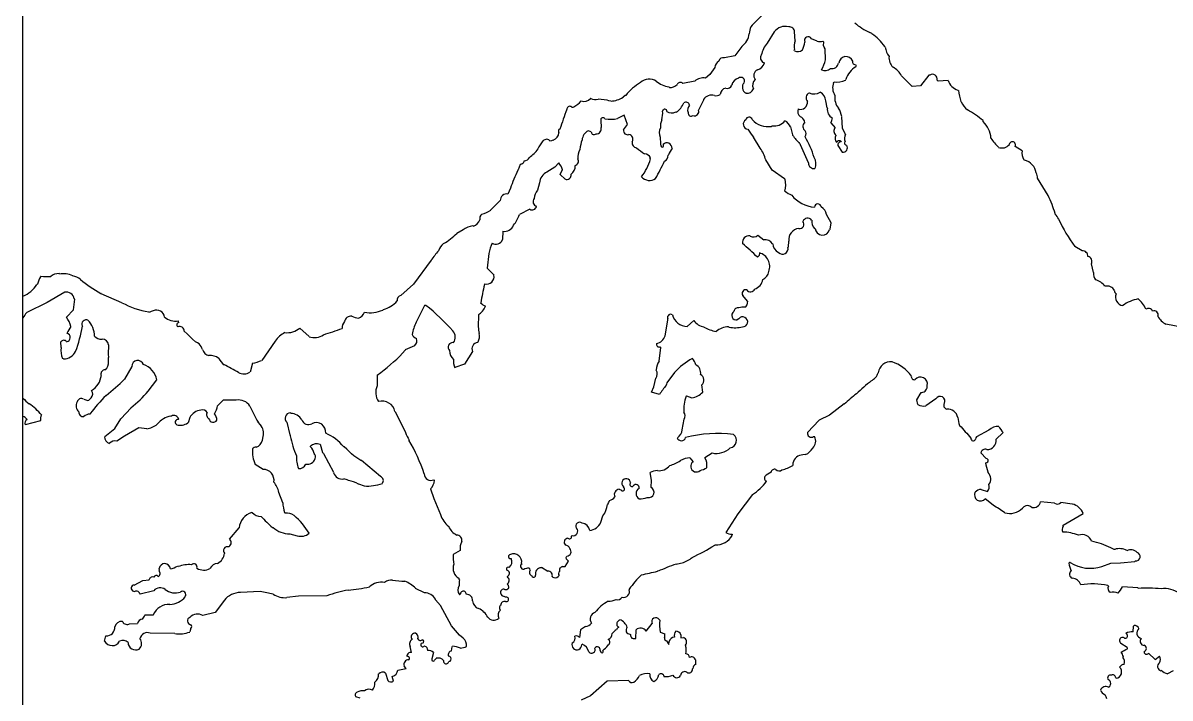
# Model space of a CAD drawing. Header units: millimetres. Extents: x -548 to 182, y -381 to 381.
# Drawn here: x -182.3 to 1.7, y -266.6 to -158.4 of the extents above; entities that cross this region are included whole.
import ezdxf

# ---------------------------------------------------------------- set-up
doc = ezdxf.new("R2010")
doc.units = ezdxf.units.MM

msp = doc.modelspace()

# ---------------------------------------------------------------- linework, layer by layer
at = {"color": 7, "linetype": 'Continuous', "lineweight": 25}
for p, q in [((-182.25, -375.5), (-182.25, 375.5)), ((-62.15, -155.62), (-65.32, -158.72)), ((-65.32, -158.72), (-65.52, -158.97)), ((-61.78, -159.79), (-62.91, -161.58)), ((-58.4, -161.2), (-58.52, -159.79)), ((-46.12, -160.07), (-46.46, -159.89)), ((-54.89, -161.28), (-55.82, -160.88)), ((-53.8, -161.41), (-53.97, -161.25)), ((-53.86, -161.98), (-53.8, -161.41)), ((-68.12, -163.64), (-69.78, -163.94)), ((-66.99, -162.11), (-68.12, -163.64)), ((-63.86, -163.53), (-63.94, -163.61)), ((-58.61, -162.71), (-58.53, -162.63)), ((-58.52, -162.8), (-58.61, -162.71)), ((-53.76, -162.26), (-53.86, -161.98)), ((-53.6, -162.49), (-53.76, -162.26)), ((-53.55, -164.25), (-53.6, -162.49)), ((-43.99, -162.23), (-44.07, -162.15)), ((-71.33, -165.49), (-72.13, -166.6)), ((-49.17, -164.73), (-49.2, -164.47)), ((-49.05, -164.96), (-49.17, -164.73)), ((-48.59, -165.2), (-49.05, -164.96)), ((-48.67, -165.37), (-48.59, -165.2)), ((-72.13, -166.6), (-72.79, -167.2)), ((-39.64, -168.55), (-41.35, -166.84)), ((-37.01, -166.73), (-38.3, -168.43)), ((-36.93, -166.72), (-37.01, -166.73)), ((-36.84, -166.72), (-36.93, -166.72)), ((-78.6, -168.7), (-78.69, -168.61)), ((-74.53, -167.66), (-76.44, -168.05)), ((-52.28, -167.89), (-52.2, -167.81)), ((-50.37, -167.51), (-50.29, -167.42)), ((-38.3, -168.43), (-39.64, -168.55)), ((-35.56, -167.61), (-35.65, -167.52)), ((-35.48, -167.69), (-35.56, -167.61)), ((-33.89, -167.56), (-35.48, -167.69)), ((-32.26, -169.19), (-32.34, -169.11)), ((-91.18, -170.46), (-91.26, -170.46)), ((-88.58, -170.72), (-90, -170.59)), ((-88.28, -170.83), (-88.58, -170.72)), ((-87.96, -170.87), (-88.28, -170.83)), ((-85.67, -169.98), (-86.03, -170.27)), ((-85.59, -169.97), (-85.67, -169.98)), ((-73.11, -170.72), (-73.9, -172.33)), ((-73.11, -170.64), (-73.11, -170.72)), ((-66.28, -169.61), (-66.37, -169.62)), ((-53.54, -170.86), (-53.34, -171.94)), ((-31.79, -171.02), (-31.88, -170.93)), ((-77.49, -172.68), (-77.57, -172.6)), ((-53.34, -171.94), (-53.26, -172.02)), ((-89.58, -174.01), (-89.55, -175.1)), ((-85.84, -173.16), (-86.91, -173.69)), ((-85.94, -175.5), (-85.3, -174.65)), ((-85.3, -174.65), (-85.84, -173.16)), ((-56.87, -174.37), (-56.91, -174.07)), ((-52.69, -174.34), (-52, -175.16)), ((-50.83, -175.21), (-50.96, -173.38)), ((-28.28, -174.18), (-28.28, -174.01)), ((-91.12, -175.81), (-91.62, -175.66)), ((-62.21, -174.94), (-62.13, -174.85)), ((-59.19, -175.02), (-58.83, -176.27)), ((-58.83, -176.27), (-58.82, -176.35)), ((-56.81, -176.63), (-56.81, -176.55)), ((-51.88, -176.33), (-51.88, -176.41)), ((-50.38, -176.12), (-50.83, -175.21)), ((-50.38, -176.2), (-50.38, -176.12)), ((-97.22, -177.15), (-97.68, -177.33)), ((-64.04, -178.42), (-65.09, -176.69)), ((-57.7, -177.66), (-57.61, -177.82)), ((-57.61, -177.82), (-56.36, -180.72)), ((-51.59, -177.99), (-50.89, -179.06)), ((-22.04, -178.86), (-23.15, -178.14)), ((-81.72, -180.07), (-81.64, -179.98)), ((-81.63, -180.15), (-81.72, -180.07)), ((-78.72, -179.49), (-78.81, -179.57)), ((-102.83, -181.9), (-102.91, -181.98)), ((-102.51, -181.05), (-102.83, -181.9)), ((-102.52, -180.97), (-102.51, -181.05)), ((-96.98, -181.49), (-98.22, -182.27)), ((-96.33, -180.8), (-96.98, -181.49)), ((-96.12, -182.64), (-95.72, -181.87)), ((-62.1, -181.96), (-63.15, -180.32)), ((-60.14, -183.33), (-62.1, -181.96)), ((-56.36, -180.72), (-56.28, -180.8)), ((-21.67, -180.36), (-21.75, -180.28)), ((-96.03, -182.72), (-96.12, -182.64)), ((-95.34, -183.37), (-96.03, -182.72)), ((-60.05, -183.41), (-60.14, -183.33)), ((-17.84, -186.02), (-19.58, -183.23)), ((-104.08, -184.86), (-104.48, -185.79)), ((-99.42, -183.98), (-99.73, -185.16)), ((-105.7, -186.83), (-107.25, -188.37)), ((-100.98, -188.2), (-102.63, -189.09)), ((-52.67, -190.4), (-53.38, -189.08)), ((-16.75, -189), (-16.75, -188.92)), ((-110.02, -190.96), (-110.11, -190.88)), ((-52.81, -191.41), (-52.67, -190.4)), ((-111.68, -191.51), (-112.67, -192.12)), ((-105.32, -191.75), (-105.36, -193.09)), ((-64.41, -192.39), (-63.47, -193.12)), ((-55.32, -191.31), (-55.24, -191.31)), ((-52.89, -191.49), (-52.81, -191.41)), ((-59.59, -194.35), (-59.51, -194.27)), ((-59.51, -194.27), (-59.45, -193.34)), ((-12.41, -194.91), (-13.6, -194.19)), ((-116.81, -196.41), (-119.64, -200.25)), ((-107.56, -195.32), (-107.83, -197.67)), ((-64.33, -195.78), (-64.48, -195.91)), ((-64.22, -195.62), (-64.33, -195.78)), ((-64.16, -195.23), (-64.22, -195.62)), ((-176.38, -198.62), (-176.46, -198.54)), ((-107.83, -197.67), (-106.71, -198.81)), ((-10.56, -198.37), (-10.93, -196.96)), ((-179.93, -200.22), (-180.01, -200.31)), ((-179.38, -198.95), (-179.46, -199.04)), ((-119.64, -200.25), (-121.68, -202.06)), ((-108.18, -200.19), (-108.26, -200.28)), ((-175.55, -201.52), (-178.34, -203.19)), ((-169.68, -201.78), (-169.77, -201.7)), ((-166.38, -203.2), (-169.68, -201.78)), ((-66.04, -202.97), (-66.82, -202.07)), ((-178.34, -203.19), (-181.64, -204.79)), ((-174.13, -204.33), (-173.93, -202.65)), ((-173.93, -202.65), (-174.01, -202.57)), ((-117.87, -203.63), (-119.22, -206.35)), ((-117.62, -203.63), (-117.87, -203.63)), ((-175.27, -205.53), (-174.13, -204.33)), ((-161.99, -204.75), (-162.08, -204.67)), ((-161.68, -204.6), (-161.99, -204.75)), ((-161.35, -204.49), (-161.68, -204.6)), ((-124.46, -204.31), (-124.54, -204.4)), ((-109.22, -205.15), (-109.25, -207.08)), ((-79.27, -208.52), (-78.84, -206)), ((-78.84, -205.81), (-78.84, -205.75)), ((-78.84, -205.87), (-78.84, -205.81)), ((-78.84, -205.94), (-78.84, -205.87)), ((-78.84, -206), (-78.84, -205.94)), ((-67.47, -205.77), (-67.7, -205.95)), ((-155.94, -208.2), (-156.39, -207.78)), ((-136.38, -208.65), (-137.84, -207.27)), ((-75.72, -207), (-74.66, -206.05)), ((-69.11, -207.07), (-69.02, -207.15)), ((3.81, -207.17), (1.04, -206.66)), ((-176.14, -210.41), (-176.16, -209.49)), ((-155.49, -208.63), (-155.94, -208.2)), ((-155.04, -209.06), (-155.49, -208.63)), ((-154.59, -209.48), (-155.04, -209.06)), ((-154.26, -209.65), (-154.59, -209.48)), ((-153.97, -209.82), (-154.26, -209.65)), ((-141.8, -209.39), (-143.97, -212.46)), ((-109.27, -209.5), (-109.35, -209.59)), ((-120.94, -210.82), (-121.37, -211.29)), ((-119.45, -210.11), (-120.94, -210.74)), ((-120.94, -210.74), (-120.94, -210.82)), ((-110.14, -211.03), (-111.43, -213.07)), ((-80.25, -212.56), (-79.97, -210.38)), ((-79.97, -210.38), (-80.06, -210.3)), ((-175.76, -212.23), (-175.92, -212.16)), ((-168.55, -212.62), (-168.55, -211.98)), ((-145.46, -212.91), (-145.84, -214.35)), ((-111.43, -213.07), (-113, -213.62)), ((-169.66, -214.83), (-169.75, -214.75)), ((-164.77, -213.44), (-165.97, -215.48)), ((-125.43, -214.79), (-125.46, -216.55)), ((-77.77, -214.41), (-78.98, -216.04)), ((-162.15, -217.38), (-160.78, -215.59)), ((-81.45, -217.53), (-81.06, -216.68)), ((-81.06, -216.68), (-80.76, -215.33)), ((-79.04, -216.25), (-79.13, -216.44)), ((-78.98, -216.04), (-79.04, -216.25)), ((-73.25, -217.55), (-73.37, -216.39)), ((-172.51, -218.66), (-171.87, -218.9)), ((-171.87, -218.9), (-171.68, -218.82)), ((-171.68, -218.82), (-171.31, -218.46)), ((-150.15, -218.81), (-151.05, -219.76)), ((-148.06, -218.84), (-150.15, -218.81)), ((-80.19, -217.91), (-81.45, -217.53)), ((-75.91, -218.21), (-75.83, -218.12)), ((-75.83, -218.12), (-74.99, -218.44)), ((-38.94, -218.79), (-38.22, -217.6)), ((-38.75, -219.54), (-38.94, -218.79)), ((-38.22, -217.6), (-38.13, -217.6)), ((-35.85, -218.62), (-37.49, -219.76)), ((-166.55, -221.85), (-164.92, -220.05)), ((-122.59, -220.65), (-120.91, -224.04)), ((-50.54, -219.44), (-52.92, -221.26)), ((-179.42, -222.12), (-181.91, -222.77)), ((-167.51, -223.38), (-166.55, -221.85)), ((-158.45, -221.38), (-158.53, -221.38)), ((-157.34, -221.93), (-157.26, -221.85)), ((-155.74, -222.48), (-155.82, -222.48)), ((-155.51, -221.63), (-155.74, -222.48)), ((-144.17, -222.77), (-144.54, -222.34)), ((-139.94, -222.38), (-139.47, -224.37)), ((-139.31, -220.94), (-139.39, -220.86)), ((-76.52, -223.58), (-76.23, -221.9)), ((-54.57, -222.06), (-56.44, -224.04)), ((-52.92, -221.26), (-54.57, -222.06)), ((-169.14, -224.68), (-167.51, -223.38)), ((-163.66, -223.28), (-165.97, -224.59)), ((-162.41, -223.41), (-163.66, -223.28)), ((-139.47, -224.37), (-139.38, -224.46)), ((-27.35, -223.66), (-29.32, -224.72)), ((-26.22, -225.14), (-25.08, -224.02)), ((-165.97, -224.59), (-167.2, -225.38)), ((-143.84, -225.23), (-143.72, -224.66)), ((-139.38, -224.46), (-139.38, -224.54)), ((-136.15, -226.29), (-136.15, -226.21)), ((-134.57, -225.91), (-134.2, -227.24)), ((-55.5, -224.68), (-55.42, -224.68)), ((-55.42, -224.68), (-55.33, -224.67)), ((-134.2, -227.24), (-134.12, -227.32)), ((-134.12, -227.32), (-134.03, -227.4)), ((-134.03, -227.4), (-132.45, -230.37)), ((-130.72, -226.31), (-130.8, -226.31)), ((-130.33, -226.68), (-130.72, -226.31)), ((-129.94, -227.04), (-130.33, -226.68)), ((-129.56, -227.41), (-129.94, -227.04)), ((-129.17, -227.77), (-129.56, -227.41)), ((-128.06, -228.5), (-129.17, -227.77)), ((-75.31, -228.06), (-74.79, -228.72)), ((-72.89, -228), (-71.74, -227.3)), ((-72.88, -228.08), (-72.89, -228)), ((-56.76, -227.56), (-57.17, -227.59)), ((-27.81, -228.19), (-28.67, -227.29)), ((-143.75, -229.93), (-145.02, -229.13)), ((-127.98, -228.49), (-128.06, -228.5)), ((-124.9, -231.09), (-127.98, -228.49)), ((-58.8, -228.95), (-58.8, -229.28)), ((-27.78, -229.23), (-27.87, -228.86)), ((-27.69, -229.61), (-27.78, -229.23)), ((-27.59, -229.98), (-27.69, -229.61)), ((-132.45, -230.37), (-132.44, -230.45)), ((-116.36, -231.61), (-116.27, -231.69)), ((-81.48, -231.66), (-81.69, -230.41)), ((-81.54, -232.83), (-81.48, -231.66)), ((-27.5, -230.35), (-27.59, -229.98)), ((-27.5, -230.44), (-27.5, -230.35)), ((-128.46, -232.27), (-127.54, -232.58)), ((-116.9, -233.04), (-116.36, -234.62)), ((-86.65, -233.11), (-86.29, -233.28)), ((-85.83, -232.89), (-85.97, -232.7)), ((-84.47, -232.66), (-84.39, -232.57)), ((-28.59, -233.14), (-27.58, -233.45)), ((-140.59, -235.28), (-141.22, -233.62)), ((-116.36, -234.62), (-115.28, -237.18)), ((-82.16, -234.44), (-82.08, -234.43)), ((-65.28, -233.98), (-67.62, -237.05)), ((-26.68, -235.68), (-27.93, -234.66)), ((-16.83, -235.33), (-19.06, -235.14)), ((-13.98, -235.51), (-15.83, -235.22)), ((-145.57, -236.83), (-145.48, -236.83)), ((-140.21, -236.94), (-140.3, -236.86)), ((-89.27, -237.38), (-89.13, -237.15)), ((-89.13, -237.15), (-88.95, -236.96)), ((-88.95, -236.96), (-88.79, -236.5)), ((-88.79, -236.5), (-88.64, -236.03)), ((-88.64, -236.03), (-88.49, -235.57)), ((-67.62, -237.05), (-69.55, -240.03)), ((-21.75, -235.92), (-21.99, -236.14)), ((-15.47, -238.89), (-12.25, -237)), ((-89.57, -238.4), (-89.27, -237.38)), ((-15.47, -238.97), (-15.47, -238.89)), ((-15.47, -239.06), (-15.47, -238.97)), ((-149.13, -241.11), (-147.59, -239.31)), ((-142.24, -239.25), (-142.15, -239.25)), ((-139.45, -240.26), (-138.27, -240.56)), ((-94.28, -240.62), (-94.2, -240.53)), ((-68.54, -240.34), (-68.53, -240.42)), ((-68.53, -240.42), (-68.53, -240.5)), ((-149.26, -242.37), (-149.18, -242.28)), ((-71.25, -242), (-71.33, -242.09)), ((-7.26, -242.76), (-7.78, -242.52)), ((-7.17, -242.76), (-7.26, -242.76)), ((-112.12, -242.95), (-113.27, -243.56)), ((-95.12, -244.05), (-95.03, -243.82)), ((-95.09, -244.3), (-95.12, -244.05)), ((-94.76, -244.65), (-95.09, -244.3)), ((-3.94, -244.68), (-3.86, -244.6)), ((-160.45, -246.19), (-160.37, -246.1)), ((-160.37, -246.1), (-160.4, -245.83)), ((-157.46, -245.44), (-157.37, -245.52)), ((-102.28, -245.02), (-102.27, -245.1)), ((-101.75, -245.84), (-101.52, -245.79)), ((-99.16, -245.69), (-99.08, -245.6)), ((-99.08, -245.6), (-98.06, -246.24)), ((-95.74, -245.5), (-95.32, -245.5)), ((-95.32, -245.5), (-95.01, -245.09)), ((-95.01, -245.09), (-94.76, -244.65)), ((-80.42, -246.26), (-80.5, -246.27)), ((-9.27, -245.5), (-7.78, -244.95)), ((-7.78, -244.95), (-6.28, -244.91)), ((-6.28, -244.91), (-3.94, -244.68)), ((-164.4, -248.47), (-163, -247.76)), ((-163, -247.76), (-162, -247.65)), ((-162, -247.65), (-162, -247.57)), ((-112.33, -247.38), (-112.33, -247.55)), ((-112.33, -247.55), (-112.24, -247.63)), ((-104.56, -247.17), (-104.56, -247.09)), ((-97.37, -247.14), (-97.12, -247.27)), ((-164.45, -249.56), (-164.54, -249.48)), ((-163.44, -249.95), (-163.52, -249.87)), ((-161.28, -249.39), (-163.44, -249.95)), ((-144.22, -249.51), (-147.39, -249.68)), ((-117.87, -249.71), (-119.31, -249)), ((-112.26, -249.97), (-112.18, -249.97)), ((-112.18, -249.97), (-112.09, -249.89)), ((-85.02, -249.15), (-85.02, -249.23)), ((-8.18, -248.64), (-8.27, -248.56)), ((-3.49, -248.93), (-5.92, -248.75)), ((-3.41, -249.02), (-3.49, -248.93)), ((-149.95, -250.92), (-151.4, -252.88)), ((-138.09, -250.26), (-139.93, -250.48)), ((-133.49, -250.22), (-138.09, -250.26)), ((-116.08, -250.83), (-116.09, -250.75)), ((-115.31, -251.73), (-116.08, -250.83)), ((-113.54, -255.03), (-115.31, -251.73)), ((-104.97, -250.36), (-105.06, -250.28)), ((-104.89, -250.44), (-104.97, -250.36)), ((-162.68, -253.27), (-161.34, -253.24)), ((-151.4, -252.88), (-153.39, -253.35)), ((-166.33, -254.29), (-166.24, -254.37)), ((-165.15, -254.68), (-163.9, -254.64)), ((-155.34, -255.41), (-155.5, -256)), ((-112.25, -256.5), (-113.54, -255.03)), ((-92.87, -255.63), (-93.01, -256.89)), ((-92.05, -255.11), (-92.87, -255.63)), ((-86.84, -254.31), (-86.64, -254.13)), ((-86.64, -254.13), (-86.56, -254.04)), ((-83.98, -257.04), (-83.92, -255.64)), ((-82.33, -255.85), (-81.36, -254.65)), ((-80.2, -254.03), (-80.12, -254.12)), ((-4.22, -255.98), (-4.16, -255.06)), ((-4.16, -255.06), (-4.08, -254.97)), ((-169.17, -257.46), (-168.94, -256.62)), ((-157.91, -256.24), (-161.85, -256.18)), ((-111.65, -256.98), (-112.25, -256.5)), ((-84.91, -256.34), (-84.82, -256.42)), ((-84.38, -257.06), (-83.98, -257.04)), ((-80.07, -256.04), (-79.31, -256.27)), ((-79.03, -257.43), (-78.7, -258.03)), ((-76.76, -256.44), (-76.78, -256.95)), ((-76.78, -256.95), (-76.31, -256.87)), ((-119.95, -259.3), (-120.14, -258.3)), ((-118.14, -257.8), (-118.4, -257.84)), ((-117.89, -258.24), (-117.65, -258.32)), ((-117.65, -258.32), (-117.46, -258.49)), ((-117.46, -258.49), (-117.37, -258.98)), ((-116.44, -259.29), (-116.68, -260.32)), ((-113.52, -259.04), (-113.45, -258.37)), ((-113.45, -258.37), (-113.37, -258.28)), ((-92.64, -258.05), (-92.56, -257.97)), ((-89.69, -258.98), (-89.6, -259.21)), ((-88.45, -258.19), (-88.54, -258.11)), ((-78.7, -258.03), (-78.65, -257.54)), ((-76, -258.1), (-75.99, -258.18)), ((-6.18, -257.87), (-6.18, -257.79)), ((-5.16, -258.51), (-6.18, -257.87)), ((-6.14, -259.21), (-5.89, -259.08)), ((-5.89, -259.08), (-5.65, -258.94)), ((-5.65, -258.94), (-5.4, -258.81)), ((-5.4, -258.81), (-5.15, -258.68)), ((-5.15, -258.6), (-5.16, -258.51)), ((-5.15, -258.68), (-5.15, -258.6)), ((-116.26, -260.51), (-115.96, -260.22)), ((-74.43, -260.48), (-74.41, -261.24)), ((-5.87, -260.04), (-5.79, -259.95)), ((-1.79, -259.42), (-0.67, -260.4)), ((-0.67, -260.4), (-0.02, -259.88)), ((-124.13, -262.59), (-123.76, -263.75)), ((-122.13, -262.12), (-120.8, -261.83)), ((-120.8, -261.83), (-121.12, -261.46)), ((-74.81, -261.83), (-74.89, -261.92)), ((0.21, -262.21), (0.29, -262.13)), ((1.31, -262.68), (2.22, -262.16)), ((-122.84, -263.89), (-123.02, -263.15)), ((-88.55, -263.88), (-91.25, -266.21)), ((-85.12, -263.79), (-88.55, -263.88)), ((-7.03, -263.33), (-6.95, -263.41)), ((-128.2, -266.59), (-128.86, -266.39)), ((-91.25, -266.21), (-92.73, -266.92)), ((-8.58, -266.38), (-8.71, -266.05)), ((-8.45, -266.71), (-8.58, -266.38))]:
    msp.add_line(p, q, dxfattribs=at)
for centre, radius, start, end in [((-62.59, -160.27), 3.21, 156.1932, 176.4678), ((-60.03, -161.06), 2.16, 74.6898, 144.0717), ((-59.36, -159.81), 0.841, 1.6836, 96.8885), ((-42.26, -150.66), 10.13, 229.3527, 245.5166), ((-68.67, -159.75), 2.9, 305.4773, 353.6278), ((-59.39, -164.5), 4.57, 140.2995, 167.7193), ((-55.62, -162.17), 2.95, 160.8087, 188.9001), ((-61, -160.86), 4.15, 333.9601, 352.2886), ((-56.34, -161.16), 0.599, 28.0606, 204.6115), ((-54.46, -160.05), 1.3, 250.7628, 292.3463), ((-50.56, -166.5), 7.81, 33.8126, 55.3714), ((-63.13, -163.93), 0.862, 158.7296, 257.5168), ((-57.98, -161.89), 1.06, 238.8784, 311.8685), ((-41.17, -161.92), 2.83, 186.2675, 219.3553), ((-69.73, -165.78), 1.62, 126.0683, 169.6694), ((-69.95, -164.68), 0.765, 76.9464, 163.3927), ((-65.34, -163.85), 2.22, 293.3163, 335.5595), ((-59.48, -162.87), 6.09, 330.5952, 346.8616), ((-52.53, -164.57), 1.1, 257.9196, 349.2106), ((-50.28, -164.91), 1.17, 22.4537, 173.3472), ((-46.73, -168.56), 3.74, 121.3052, 162.2077), ((-41.25, -163.94), 2.13, 174.2202, 225.7716), ((-44.22, -168.31), 3.22, 27.1645, 62.4835), ((-81.81, -169.47), 2.11, 58.0356, 131.9518), ((-73.15, -169.35), 2.18, 80.5103, 129.3938), ((-67.23, -168.55), 1.36, 102.1317, 170.9876), ((-67.13, -167.69), 0.609, 334.8136, 129.7309), ((-64.07, -166.79), 0.984, 113.5368, 218.5368), ((-53.6, -164.85), 1.16, 240.2615, 316.2779), ((-36.41, -167.36), 0.774, 347.8122, 124.2307), ((-78.99, -175.13), 8.38, 120.3469, 141.9942), ((-78.06, -164.62), 4.04, 229.1711, 261.0287), ((-78.52, -166.98), 1.72, 267.3848, 312.602), ((-76.83, -168.46), 0.567, 46.3809, 157.3528), ((-69.27, -169.94), 1.19, 104.2587, 173.8392), ((-69.29, -168.07), 0.769, 249.1938, 339.1689), ((-65.84, -168.7), 1.06, 134.5039, 240.0377), ((-66.09, -168.63), 1, 259.0229, 343.582), ((-63.92, -168.36), 1.33, 133.6419, 204.4301), ((-50.08, -168.71), 2.34, 159.5681, 212.7022), ((-51.83, -164.3), 3.53, 264.0689, 294.5841), ((-31.62, -166.83), 2.39, 197.7435, 252.2839), ((17.63, -159.19), 50.88, 191.3393, 193.3517), ((-95.2, -169.06), 3.03, 295.484, 323.9536), ((-92.27, -169.6), 1.33, 248.6923, 319.4936), ((-90.36, -168.47), 2.15, 247.4938, 279.3661), ((-88.06, -167.13), 3.74, 271.6492, 302.9208), ((-75.97, -171.71), 0.647, 15.7798, 118.4618), ((-71.84, -171.44), 1.51, 72.1239, 147.8585), ((-71.16, -168.76), 1.26, 260.0871, 303.6607), ((-57.57, -171.09), 1.12, 250.8101, 8.0636), ((-55.81, -170.37), 0.862, 114.4028, 220.6412), ((-55.42, -167.8), 1.93, 247.2671, 301.3053), ((-55.07, -170.84), 1.54, 359.5654, 64.4899), ((-49.39, -170.33), 2.69, 172.5472, 219.2147), ((-28.79, -169.65), 3.29, 204.5093, 232.8158), ((-8.63, -204.03), 92.09, 159.8051, 161.8626), ((-94.54, -172.24), 0.525, 65.7796, 180.1756), ((-94.1, -171.62), 0.261, 212.3997, 319.1096), ((-83.13, -172.85), 3.47, 342.9123, 6.0437), ((-79.34, -172.53), 0.344, 356.8093, 171.4478), ((-78.25, -171.48), 1.3, 235.1123, 301.2758), ((-79.34, -169.98), 3.27, 304.3569, 339.1541), ((-74.7, -172.26), 0.974, 131.5758, 207.3503), ((-75.1, -172.82), 0.477, 166.2979, 309.448), ((-74.56, -172.55), 0.689, 249.3962, 18.2761), ((-57.01, -172.55), 1.01, 156.3669, 236.6224), ((-51.78, -172.25), 1.5, 170.9999, 242.8193), ((-54.44, -173.93), 3.53, 9.0408, 32.6129), ((-39.98, -188.18), 18.37, 50.4381, 59.958), ((-89.24, -173.9), 0.358, 25.481, 198.7362), ((-88.08, -167.74), 6.06, 262.0286, 281.0963), ((-77.45, -174.89), 2.57, 156.536, 186.2706), ((-65.94, -174.58), 0.804, 119.4634, 262.5851), ((-65.83, -173.96), 0.51, 11.942, 171.1757), ((-62.73, -171.42), 3.56, 223.1582, 278.5147), ((-61.81, -172.6), 2.27, 262.0665, 320.6551), ((-60.94, -175.69), 1.87, 20.929, 61.8072), ((-58.31, -174.76), 1.56, 26.3658, 61.6838), ((-56.44, -174.99), 0.754, 125.2527, 237.8744), ((-53.97, -173.54), 1.51, 327.8738, 358.3831), ((-30.99, -177.07), 3.97, 3.6062, 46.773), ((-97.75, -175.79), 1.46, 291.3097, 353.7105), ((-96.05, -175.7), 0.355, 106.5976, 224.6218), ((-90.85, -177.22), 1.74, 116.4187, 176.2673), ((-90.67, -175.82), 0.442, 179.1053, 316.0847), ((-90.29, -175.35), 0.779, 264.8394, 18.668), ((-85.3, -175.62), 0.649, 169.5585, 289.5881), ((-85.2, -176.99), 0.763, 328.2429, 81.2845), ((-78.78, -175.96), 1.46, 147.4267, 209.3352), ((-57.86, -170.42), 9.56, 211.2001, 220.9358), ((-49.59, -169.56), 11.47, 216.3466, 224.9654), ((-57.37, -176.1), 0.712, 321.3392, 41.7885), ((-51.5, -175.7), 0.735, 132.7007, 238.5899), ((-51.23, -176.89), 0.807, 143.4563, 228.4465), ((-49.09, -176.85), 1.44, 153.4175, 201.532), ((-95.9, -180.02), 4.04, 137.1138, 158.623), ((-98.29, -177.74), 0.735, 34.5284, 140.4275), ((-85.45, -179.68), 7.59, 160.1361, 171.9408), ((-83.73, -177.55), 0.833, 168.9027, 261.5893), ((-75.77, -169.01), 12.37, 229.1799, 236.6238), ((-71.89, -176.81), 8.17, 179.0995, 188.9514), ((-79.73, -178.03), 0.231, 191.4489, 57.4267), ((-79, -178.42), 0.839, 357.0208, 135.7019), ((-68.88, -181.84), 5.93, 14.8789, 35.2372), ((-69.73, -184.17), 14.96, 16.4501, 30.2751), ((-51.36, -177.67), 0.443, 39.2074, 156.5814), ((-51.02, -177.96), 0.571, 90.1542, 182.9617), ((-50.77, -178.35), 0.723, 260.8448, 32.8903), ((-50.18, -177.61), 0.345, 137.5866, 271.9538), ((-19.65, -171.98), 8.83, 213.2378, 225.6332), ((-25.27, -176.87), 1.53, 248.795, 321.1111), ((-23.59, -177.9), 0.497, 331.6618, 171.4965), ((-101.84, -179.57), 0.879, 268.8438, 336.2058), ((-104.19, -175.37), 5.54, 304.6741, 324.9798), ((-93.95, -180.49), 0.779, 286.6, 26.9739), ((-89.61, -180.06), 3.65, 156.8421, 181.2212), ((-90.1, -177.76), 8.8, 323.1323, 344.1977), ((-82.63, -180.42), 1.08, 23.773, 87.2956), ((-79.74, -179.65), 0.941, 293.6955, 4.4801), ((-74.37, -181.21), 4.68, 144.1742, 158.4366), ((-57.03, -180.94), 1.94, 337.2802, 31.292), ((-20.01, -179.18), 2.06, 171.0213, 212.1242), ((-74.35, -195.34), 31.53, 154.9313, 160.5788), ((-102.43, -180.41), 0.565, 260.6911, 356.1685), ((-98.79, -182.93), 3.25, 18.9117, 40.8127), ((-95.05, -181.44), 1.34, 300.9439, 9.053), ((-134.92, -153.91), 61.59, 331.4889, 334.4122), ((-55.41, -180.84), 0.864, 177.1056, 281.0026), ((-22.16, -182.71), 2.4, 7.5026, 78.3191), ((-97.39, -184.14), 2.05, 113.9668, 175.4171), ((-95.03, -182.76), 0.686, 242.3892, 14.4639), ((-81.77, -181.84), 1.76, 222.7396, 303.5303), ((-63.74, -184.31), 3.8, 344.4037, 13.7381), ((-20.78, -183.06), 1.21, 352.1947, 33.5408), ((-104.69, -186.79), 1.02, 78.0941, 182.3466), ((-97.99, -186.65), 2.29, 139.3781, 176.4888), ((-54.9, -177.64), 9.28, 236.013, 243.8959), ((-99.65, -187), 0.796, 141.858, 251.1299), ((-54.95, -182.72), 5.18, 218.9704, 265.8166), ((-54.79, -187.91), 0.545, 5.9497, 177.1664), ((-34.31, -193.83), 18.23, 15.6207, 25.3512), ((-108.23, -189.66), 0.783, 122.9254, 200.2365), ((-110.13, -183.78), 5.43, 285.8003, 302.0793), ((-108.43, -186.93), 6.19, 321.5312, 339.6616), ((-100.59, -187.64), 0.692, 235.2829, 349.9158), ((-55.17, -189.42), 1.82, 10.8181, 59.6797), ((-19.03, -191.18), 3.16, 25.1407, 43.6381), ((-109.64, -194.34), 3.49, 97.7527, 125.8139), ((-110.69, -189.22), 1.86, 290.8805, 337.6568), ((-105.03, -190.23), 1.55, 259.398, 339.0145), ((-57.6, -193.14), 1.86, 97.1819, 186.3226), ((-57.69, -190.64), 0.669, 257.5854, 42.3237), ((-56.43, -190.48), 0.819, 37.4392, 159.1047), ((-54.02, -190.12), 1.76, 175.4996, 222.3287), ((6.21, -179.49), 24.66, 204.8065, 216.568), ((-120.85, -183.55), 11.84, 300.717, 313.6814), ((-106.41, -192.71), 1.11, 236.3265, 340.1938), ((-65.84, -193.54), 1.05, 79.8213, 189.349), ((-65.11, -191.63), 1.04, 238.1487, 312.602), ((-63.31, -194.72), 1.6, 37.0629, 95.6577), ((-54.05, -191.16), 1.2, 186.7546, 344.1319), ((-104.51, -204.86), 14.92, 137.9917, 145.5182), ((-113.54, -195.47), 2.14, 125.7476, 163.7428), ((-97.85, -197.5), 9.95, 157.1646, 167.3791), ((-86.58, -217.7), 31.04, 44.6005, 50.6051), ((-60.44, -193.68), 1.59, 182.3555, 246.5786), ((-60.44, -194.54), 0.874, 223.824, 12.4309), ((-12.33, -195.76), 0.863, 357.6597, 95.4583), ((-64.71, -197.37), 2.21, 337.9885, 75.6881), ((-11.63, -196.58), 0.796, 331.6264, 77.8913), ((-176.48, -200.65), 2.11, 89.558, 128.2693), ((-175.74, -201.91), 3.35, 64.0431, 100.9025), ((-64.29, -197.97), 1.65, 293.729, 352.0743), ((-9.06, -198.62), 1.52, 170.4802, 216.8435), ((-184.09, -197.65), 4.87, 292.2084, 326.9197), ((-174.07, -201.86), 6.08, 152.3545, 164.3647), ((-178.39, -191.48), 7.54, 262.4919, 274.6057), ((-174.99, -202.13), 3.31, 53.4518, 77.568), ((-159.77, -183.65), 20.64, 230.053, 241.0091), ((7.84, -225.04), 118.71, 167.9615, 169.41), ((-107.91, -199.01), 1.21, 257.2247, 9.1681), ((-65.46, -199.25), 1.84, 286.8387, 353.0176), ((-11.08, -202.35), 2.94, 37.2999, 74.1495), ((-175.3, -202.81), 1.31, 10.7183, 100.7321), ((-121.5, -202.79), 0.747, 103.459, 189.6675), ((-66.32, -201.73), 0.61, 76.7207, 214.3544), ((-65.58, -200.75), 0.711, 213.2766, 337.4697), ((-8.4, -201.82), 1.29, 25.1287, 105.2477), ((-6.47, -201.19), 0.762, 186.4151, 231.0214), ((-5.64, -202.29), 1.41, 158.9255, 259.3039), ((-159.65, -190.54), 14.34, 242.001, 260.2557), ((-125.64, -199.97), 4.5, 285.2729, 319.1529), ((-140.23, -231.75), 36.08, 41.763, 51.2045), ((-111.18, -202.37), 3.4, 305.2389, 335.5103), ((-107.34, -201.96), 1.97, 219.6627, 247.71), ((-67.56, -204.7), 0.699, 79.7065, 173.393), ((-66.65, -206.7), 2.8, 87.2704, 106.2358), ((-66.93, -203.11), 0.901, 297.4208, 8.4652), ((-2.37, -208.45), 5.94, 100.2162, 126.5079), ((-5.79, -205.63), 3.84, 21.1505, 51.9499), ((-1.79, -204.89), 0.766, 26.5197, 122.3908), ((-176.95, -208.83), 6.2, 139.2786, 148.8282), ((-178.88, -208.17), 4.47, 14.9058, 36.1363), ((-172.12, -206.64), 0.682, 64.2144, 208.9095), ((-160.83, -205.68), 1.3, 6.9017, 113.4952), ((-157.76, -203.35), 2.81, 230.5588, 278.3583), ((-129.68, -206.37), 1.01, 81.7617, 172.4308), ((-128.36, -203.28), 2.39, 240.7174, 268.1925), ((-128.98, -204.14), 1.63, 289.3658, 338.7731), ((-126.56, -199.62), 5.19, 260.0352, 292.8859), ((-78.39, -205.55), 0.496, 55.3705, 203.4932), ((-75.73, -204.55), 2.45, 194.011, 270.3113), ((-67.86, -205.24), 0.731, 122.5242, 282.529), ((-66.84, -206.28), 0.81, 269.58, 140.799), ((-0.88, -205.17), 0.661, 343.1357, 109.9913), ((2.35, -204.08), 2.9, 206.2781, 243.1465), ((-157.05, -217.88), 20.61, 148.1818, 151.7304), ((-195.1, -203.2), 22.69, 339.8119, 350.4541), ((-174.75, -208.75), 4, 2.3812, 43.0624), ((-157.23, -206.74), 0.363, 95.9371, 239.1027), ((-157.16, -207.78), 0.77, 0.1863, 109.1946), ((-157.56, -206.35), 0.296, 353.4739, 46.5325), ((-139.92, -204.77), 3.25, 264.2222, 309.7438), ((-142.81, -177.18), 32.36, 285.7111, 291.3225), ((-129.81, -207.14), 1.25, 134.0009, 188.8668), ((-112.02, -209.7), 7.94, 155.0165, 169.7496), ((-114.53, -208.74), 1.6, 327.1759, 40.1069), ((-58.55, -200.43), 51.14, 187.4742, 188.6767), ((-72.63, -204.69), 2.44, 213.9792, 260.3773), ((-70.32, -202.59), 5.27, 238.8835, 261.4967), ((-68.93, -210.66), 3.59, 92.8848, 127.1058), ((-68.13, -200.1), 7.11, 262.7667, 280.3499), ((-175.7, -209.77), 0.545, 34.0444, 149.077), ((-175.34, -208.79), 0.68, 277.6107, 78.3546), ((-169.71, -207.68), 1.38, 220.9615, 275.7622), ((-169.53, -210.07), 1.02, 5.4724, 92.3433), ((-138.6, -211.42), 3.79, 115.7769, 147.547), ((-135.51, -206.28), 2.53, 249.8988, 305.4542), ((-118.88, -207.97), 1, 198.4805, 254.6441), ((-120.18, -209.3), 1.1, 311.9234, 19.3037), ((-113.33, -210.34), 0.739, 79.3795, 227.6101), ((-109.24, -210.59), 1.01, 96.0833, 206.1174), ((-111.1, -208.58), 2.05, 333.3873, 12.5333), ((-80.94, -208.01), 1.74, 279.1524, 342.9171), ((-171.66, -210.74), 4.49, 175.6847, 198.317), ((-175.78, -210), 2.23, 270.6116, 332.4557), ((-158.69, -211.14), 9.89, 173.2234, 184.8385), ((-155.8, -211.44), 2.44, 17.4158, 41.5146), ((-152.05, -210.24), 1.5, 198.3267, 254.7982), ((-143.47, -189.79), 30.84, 305.8148, 315.7885), ((-112.3, -211.04), 1.54, 173.9394, 233.9315), ((-80.2, -209.84), 0.477, 166.3061, 286.8042), ((-169.82, -212.9), 1.3, 303.6686, 12.1945), ((-163.83, -213.41), 0.936, 17.0058, 181.6458), ((-163.91, -216.17), 3.19, 10.5497, 72.1839), ((-152.17, -213.77), 2.1, 50.6834, 97.3837), ((-148.5, -211.05), 2.58, 205.152, 234.3044), ((-210.38, -327.58), 129.39, 61.0171, 62.1883), ((-146.94, -205.46), 7.6, 281.1855, 292.9865), ((-110.44, -212.55), 2.78, 174.6414, 202.736), ((-77.61, -214.2), 3.11, 148.0873, 176.1505), ((-69.93, -221.45), 10.54, 118.2096, 138.1256), ((-75.82, -213.29), 1.45, 5.4192, 50.8279), ((-75.06, -214.48), 1.5, 350.9719, 62.8385), ((-43.13, -214.7), 2.01, 82.5388, 172.4911), ((-44.63, -218.33), 5.89, 34.8076, 72.5643), ((-172.94, -214.46), 3.29, 300.407, 353.5335), ((-169.09, -214.64), 0.667, 90.9717, 188.8871), ((-146.81, -212.81), 1.81, 241.0541, 302.0691), ((-81.71, -214.63), 1.18, 323.4023, 32.5735), ((-74.11, -215.63), 1.06, 314.5107, 60.0381), ((-47.27, -213.72), 2.27, 297.8204, 341.5486), ((-39.33, -215.08), 0.477, 166.3065, 286.8189), ((-38.34, -216.26), 1.12, 348.3973, 139.6144), ((-186.69, -194.91), 29.2, 307.5201, 315.2115), ((-123.16, -217.6), 2.53, 155.6294, 215.1194), ((-57.94, -232.82), 26.78, 142.2973, 146.1602), ((-25.88, -241.37), 32.72, 128.4172, 133.9295), ((-38.24, -216.6), 1, 276.2061, 6.4351), ((-178.23, -215.1), 5.26, 220.0885, 234.9636), ((-172.87, -219.28), 0.715, 60.5798, 166.2996), ((-153.71, -233.84), 21.9, 133.9315, 144.3179), ((-171.92, -217.86), 0.862, 315.6506, 40.6489), ((-177.32, -204.4), 19.96, 308.3912, 319.4474), ((-147.63, -220.85), 2.05, 30.4139, 102.1336), ((-69.68, -220.36), 6.6, 160.9866, 183.2088), ((-75.35, -215.58), 2.88, 277.279, 316.7707), ((-33.58, -237.72), 24.93, 126.9845, 132.8677), ((-35.17, -218.99), 0.767, 333.2339, 151.1669), ((-186.88, -227.61), 9.95, 40.1492, 55.5191), ((-172.48, -219.73), 1.24, 150.1673, 230.9034), ((-172.65, -220.82), 0.626, 168.4429, 284.6779), ((-153.39, -222.83), 2.44, 97.4706, 150.5892), ((-153.45, -221.27), 0.889, 31.25, 106.626), ((-154.66, -219.14), 3.66, 329.1277, 350.3828), ((-127.23, -211.69), 20.32, 203.5416, 211.6039), ((-124.69, -221.13), 2.15, 12.9214, 104.5416), ((-77.19, -221.34), 1.11, 329.6796, 33.4377), ((-37.83, -217.97), 1.82, 239.6952, 280.802), ((-34.04, -219.69), 0.568, 142.0883, 261.0084), ((-34.01, -221.96), 1.71, 11.2843, 93.8555), ((-182.86, -222.92), 1.61, 38.1354, 67.6174), ((-181.22, -222.54), 0.721, 121.1047, 198.414), ((-178.19, -221.83), 1.26, 149.4507, 193.0669), ((-171.41, -222.86), 1.8, 92.8995, 127.0876), ((-157.74, -225.16), 3.87, 101.8465, 140.2832), ((-158.05, -222.11), 0.829, 18.1655, 118.5654), ((-157.39, -222.37), 0.442, 83.7055, 246.0173), ((-156.99, -220.91), 1.95, 252.6936, 306.6868), ((-152.09, -221.17), 0.709, 148.8156, 242.3862), ((-151.75, -221.7), 0.674, 188.6861, 331.8113), ((-152.95, -222.11), 1.8, 2.8957, 37.105), ((-139.32, -221.74), 0.885, 94.5387, 226.0821), ((-139.46, -223.25), 2.31, 33.245, 86.3554), ((-136.47, -221.64), 1.11, 198.0208, 299.4302), ((-135.21, -223.95), 1.52, 353.0968, 117.7128), ((-28.17, -221.33), 4.18, 184.062, 201.6808), ((-162.83, -220.03), 3.4, 277.2045, 308.5824), ((-145.87, -224.17), 2.2, 347.2596, 39.6373), ((-136.77, -231.24), 7.74, 39.5392, 66.674), ((-114.34, -221.69), 6.97, 199.6659, 210.5225), ((-78.32, -223.34), 1.82, 303.4208, 352.327), ((-70.97, -244.25), 20.07, 82.3747, 104.4816), ((-69.01, -225.3), 1.18, 278.7746, 53.0656), ((-55.85, -224.18), 0.607, 166.0845, 304.9854), ((105.33, -102.76), 182.48, 221.1623, 222.0192), ((-25.88, -225.06), 2.03, 87.1682, 136.407), ((-22.29, -221.3), 3.89, 206.3462, 224.1577), ((-168.13, -224.76), 1.02, 175.8351, 256.6801), ((-167.46, -226.58), 1.23, 77.7545, 137.2551), ((-145.37, -224.89), 1.57, 288.6597, 347.5581), ((-126.42, -222.28), 13.15, 189.9114, 204.7108), ((-135.11, -227.45), 1.62, 70.8645, 130.2042), ((-149.84, -241.92), 33.88, 19.4389, 29.5082), ((-76.66, -224.65), 0.695, 197.272, 345.8508), ((-56.62, -225.42), 1.49, 312.3308, 30.1814), ((-29.86, -224.96), 0.381, 172.7477, 342.1408), ((-29.02, -225.09), 0.48, 129.5139, 178.375), ((-27.61, -225.34), 1.41, 267.6721, 8.4283), ((-140.53, -227.12), 4.92, 174.2603, 204.0515), ((-144.91, -227.04), 0.662, 86.7433, 141.6636), ((-134.22, -228.16), 4.17, 174.6509, 202.7219), ((-137.59, -227.83), 2.1, 12.7673, 46.9607), ((-136.34, -227.96), 1, 345.9991, 36.6876), ((-75.16, -231.2), 3.14, 92.6841, 121.4854), ((-75.11, -229.31), 2.54, 352.1045, 28.9669), ((-71.07, -224.14), 3.23, 258.0843, 313.8771), ((-57.1, -229.32), 1.73, 92.2785, 167.8036), ((-57.84, -225.22), 2.58, 294.758, 329.5667), ((-27.95, -227.42), 0.727, 66.9676, 170.1793), ((-137.87, -228.79), 1, 259.0266, 343.585), ((-136.64, -227.75), 1.35, 258.3761, 340.3394), ((-80.26, -227.92), 2.22, 263.2762, 320.9614), ((-81.14, -221.4), 8.34, 288.1851, 301.3325), ((-74.28, -229.45), 0.897, 124.7769, 313.154), ((-74.32, -227.01), 3.16, 281.9906, 303.2044), ((-61.74, -230.46), 0.551, 69.2745, 171.9661), ((-61.46, -225.3), 4.79, 281.1032, 303.7297), ((-27.8, -228.53), 0.34, 256.7336, 92.1398), ((-143.73, -231.67), 1.74, 350.0311, 90.4112), ((-131.06, -230.05), 1.44, 196.361, 279.8659), ((-130.8, -232.63), 1.16, 50.9457, 90.8151), ((-130.35, -235.21), 3.49, 57.3002, 85.3728), ((-125.13, -231.72), 0.675, 318.7919, 70.3095), ((-116.81, -230.62), 1.08, 181.2443, 294.4984), ((-118.2, -231.61), 1.93, 312.1681, 357.8255), ((-85.53, -232.14), 0.715, 4.2894, 231.9672), ((-80.08, -234.5), 4.4, 95.8302, 111.4709), ((-62.89, -231.36), 0.477, 143.6957, 256.2973), ((-61.3, -232.82), 2.63, 112.0081, 138.4875), ((-61.01, -229.47), 0.712, 221.8065, 311.787), ((-28.47, -231.47), 1.42, 321.4604, 46.6458), ((-144.87, -234.36), 3.72, 11.5222, 40.0501), ((-127.01, -225.81), 6.79, 265.5592, 290.6023), ((-86.57, -233.96), 0.855, 95.0305, 205.2664), ((-86.08, -233.07), 0.303, 226.0179, 34.4524), ((-84.57, -232.33), 0.347, 135.3651, 287.2506), ((-83.97, -232.88), 0.52, 350.9194, 143.3192), ((-82.99, -233.79), 0.947, 119.6291, 243.4929), ((-81.91, -233.6), 0.854, 258.974, 63.6987), ((-69.75, -226.95), 8.32, 302.4564, 324.1885), ((-28.68, -234), 0.998, 155.7221, 318.4726), ((-28.59, -234.47), 1.32, 89.9548, 138.4156), ((-28.56, -232.68), 1.25, 322.0155, 15.1148), ((-133.82, -234.83), 6.79, 183.7309, 197.3374), ((-87.46, -235.68), 1.03, 133.2912, 173.6778), ((-88.67, -233.4), 1.61, 288.1232, 324.9798), ((-83.14, -232.35), 2.3, 263.2133, 295.0954), ((-20.21, -234.88), 1.18, 256.3297, 346.8768), ((-16.38, -234.78), 0.712, 231.3264, 321.3194), ((-144.74, -239.57), 2.86, 106.8179, 174.7752), ((-144.07, -235.56), 1.91, 222.0229, 270.6994), ((-140.01, -239.07), 2.14, 54.9469, 95.4008), ((-111.59, -236.02), 3.88, 197.4572, 231.8917), ((-35.41, -251.33), 17.91, 53.7125, 60.8373), ((-24.01, -234.19), 2.81, 253.535, 316.0666), ((-21.17, -236.62), 0.906, 41.4248, 130.0612), ((-14.42, -237.76), 2.3, 19.3751, 78.8351), ((-124.34, -219.41), 26.73, 222.5017, 227.9543), ((-146.05, -245.92), 11.27, 30.6503, 49.7913), ((-111.54, -238.09), 2.63, 201.8284, 244.1297), ((-92.99, -239.01), 0.598, 47.182, 214.5168), ((-92.69, -239.89), 1.33, 7.6135, 85.657), ((-91.64, -237.45), 2.28, 276.9219, 335.228), ((-14.69, -239.57), 0.93, 146.6205, 206.114), ((-139.51, -236.31), 3.95, 228.0111, 270.8903), ((-137.66, -238.66), 2, 252.2229, 310.6266), ((-112.74, -241.33), 0.877, 349.1477, 86.5916), ((-94.62, -240.72), 0.347, 225.3491, 17.2595), ((-94.01, -239.84), 0.724, 254.9098, 42.7442), ((-71.02, -239.2), 2.81, 265.2604, 332.3735), ((-68.68, -238.98), 1.36, 230.2838, 275.9685), ((-15.62, -246.82), 6.85, 67.5863, 89.2684), ((-12.38, -241.94), 1.57, 18.4289, 113.41), ((-149.47, -242.95), 0.616, 69.9685, 225.776), ((-149.58, -241.68), 0.723, 303.2587, 51.6959), ((-109.76, -242.59), 2.39, 152.6715, 188.5905), ((-94.84, -241.6), 0.626, 92.0237, 229.03), ((-95.28, -242.8), 0.734, 13.1303, 87.6143), ((-95.05, -243.13), 0.691, 271.2006, 45.5235), ((-86.45, -218.17), 28.3, 293.9598, 302.2938), ((-13.29, -253.42), 12.21, 63.2029, 78.6813), ((-6.43, -244.95), 2.32, 59.383, 108.8772), ((-152.11, -243.06), 2.23, 298.9676, 351.3864), ((-106.08, -243.79), 7.2, 178.2242, 190.9158), ((-104.06, -243.9), 0.339, 92.3238, 285.0449), ((-105.02, -244.76), 1.18, 309.9721, 26.6709), ((-103.58, -244.79), 1.32, 350.0163, 111.907), ((-77.97, -240.25), 4.87, 275.3328, 298.2104), ((-76.5, -242.65), 2.07, 293.6166, 318.1784), ((-4.62, -244.34), 1.51, 46, 114.4998), ((-3.8, -243.9), 0.695, 264.6426, 70.4092), ((-160.82, -246.6), 0.557, 294.1523, 48.3584), ((-159.51, -245.94), 0.896, 3.2464, 173.1771), ((-159.8, -241.11), 4.92, 283.969, 298.4646), ((-155.62, -250.05), 4.86, 85.144, 111.1398), ((-154.84, -245.58), 0.522, 338.9863, 134.1554), ((-153.29, -244.08), 2, 237.7809, 300.7615), ((-150.86, -246.64), 1.64, 95.962, 149.0805), ((-111.48, -245.81), 1.79, 158.3426, 241.6549), ((-104.43, -245.89), 0.285, 54.4897, 255.4901), ((-104.75, -246.61), 0.511, 291.7125, 61.0193), ((-102.01, -245.47), 0.452, 126.2553, 304.2376), ((-101.32, -246.16), 0.419, 12.2414, 119.0958), ((-100.43, -246.42), 0.596, 143.6859, 249.9386), ((-99.08, -246.68), 0.995, 94.9973, 191.8118), ((-98.07, -246.96), 0.72, 345.4583, 89.716), ((-95.86, -246.65), 0.518, 133.8396, 215.0569), ((-95.61, -246.12), 0.627, 101.7019, 194.6599), ((-105.53, -139.56), 109.6, 281.8236, 283.2034), ((-60.5, -291.53), 49.45, 110.1298, 113.7466), ((-14.39, -245.05), 0.187, 65.0192, 154.9704), ((4.28, -240.07), 19.46, 194.5843, 198.4059), ((-13.74, -246.74), 0.691, 130.9503, 248.423), ((-11.13, -239.81), 5.98, 237.9481, 288.1132), ((-161.45, -247.76), 0.582, 70.5121, 160.5321), ((-160.9, -247.3), 0.367, 31.8834, 165.4869), ((-124.78, -250.67), 2.67, 78.9142, 135.0505), ((-123.09, -249.71), 2.04, 86.8332, 125.3954), ((-118.8, -216.77), 31.18, 262.2985, 265.9194), ((-122.59, -252.12), 4.53, 43.5439, 69.5927), ((-109.5, -248.27), 2.82, 166.9326, 185.8051), ((-105.03, -247.74), 0.735, 304.5425, 50.4105), ((-100.34, -246.93), 0.296, 189.1516, 10.234), ((-96.93, -246.53), 0.768, 255.5599, 326.9098), ((-74.42, -256.09), 12.67, 133.086, 146.7692), ((-14.07, -248.9), 1.52, 17.9668, 86.9717), ((-10.79, -259.75), 11.46, 77.3124, 99.2054), ((-164.37, -248.99), 0.518, 93.3623, 250.8313), ((-164.1, -250.04), 0.601, 17.1255, 126.0322), ((-160.23, -250.38), 1.45, 57.0488, 136.4605), ((-157.84, -247.2), 2.54, 230.7713, 288.9724), ((-156.66, -250.01), 0.535, 322.8955, 130.2278), ((-147.38, -252.96), 3.29, 90.2327, 141.4993), ((-155.44, -307.8), 59.37, 77.028, 79.1022), ((-140.31, -247.27), 3.23, 236.1091, 276.8755), ((-126.07, -270.73), 21.82, 100.6306, 109.9044), ((-133.11, -217.45), 31.98, 275.4205, 281.6091), ((-118.02, -252.01), 2.31, 33.2378, 86.3647), ((-111.4, -249.24), 1.13, 142.5671, 220.5493), ((-111.63, -249.91), 0.462, 356.0497, 176.6849), ((-111.14, -250.95), 1, 356.6676, 91.8735), ((-105.08, -249.7), 0.585, 90.9392, 272.1686), ((-104.8, -248.76), 0.455, 230.9753, 64.7742), ((-85.94, -249.5), 0.961, 257.0724, 16.0482), ((-7.51, -248.99), 0.756, 152.4347, 238.7649), ((-7.51, -251.91), 2.3, 68.0108, 99.9206), ((-11.07, -245.88), 5.89, 318.5839, 330.8056), ((-1.94, -269.3), 20.34, 83.7665, 94.1528), ((0.87, -252.88), 3.84, 52.2746, 98.9552), ((-158.82, -254.32), 2.75, 87.8135, 156.7064), ((-158.8, -248.3), 3.28, 271.6327, 321.5229), ((-108.78, -250.93), 1.37, 183.1158, 252.5107), ((-105.41, -252.11), 0.443, 116.5393, 233.8877), ((-105.02, -251.68), 0.589, 75.4718, 183.4094), ((-104.73, -250.77), 0.365, 247.9315, 115.1832), ((-85.65, -256.45), 6.03, 117.0926, 143.8804), ((-88.69, -246.92), 4.17, 274.0552, 291.6908), ((-86.92, -249.87), 0.953, 256.3005, 323.6897), ((-164.75, -252.51), 2.21, 319.2583, 339.8511), ((-155.28, -254.23), 0.603, 108.9741, 262.3213), ((-154.24, -254.8), 1.68, 59.5908, 137.2157), ((-110.35, -254.93), 2.94, 26.5408, 66.582), ((-106.75, -252.84), 1.25, 218.3162, 308.5433), ((-104.99, -253.33), 1.09, 128.3874, 206.6616), ((-90.26, -253.91), 1.05, 104.4376, 220.1075), ((-80.77, -254.36), 0.654, 29.57, 206.6789), ((-168.85, -255.29), 1.33, 265.8462, 5.1511), ((-166.4, -255.44), 1.15, 86.3702, 166.7301), ((-165.56, -254.03), 0.766, 206.5221, 302.3994), ((-163.04, -254.82), 0.872, 92.3436, 168.0934), ((-155.52, -255.13), 0.337, 301.3095, 61.8135), ((-92.19, -253.66), 1.45, 275.4101, 320.8427), ((-84.71, -258.89), 4.03, 126.4174, 139.0704), ((-86.38, -255.92), 0.768, 113.9419, 159.1854), ((-86.52, -254.72), 0.525, 127.8097, 250.2855), ((-87.14, -255.82), 1.87, 17.3312, 71.8432), ((-84.92, -255.71), 0.626, 134.0786, 271.1161), ((-83.22, -256.43), 1.06, 33.19, 131.9833), ((-74.62, -254.93), 5.56, 171.6129, 191.5125), ((-3.99, -255.67), 0.703, 17.8386, 97.9107), ((-2.73, -256.15), 0.907, 130.006, 256.8903), ((-167.95, -256.81), 1.38, 208.1678, 331.0026), ((-166.22, -258.51), 1.16, 44.8589, 117.0252), ((-164.45, -257.83), 1.23, 312.587, 39.1162), ((-162.27, -257.36), 1.26, 70.1098, 166.1438), ((-157.11, -251.88), 4.43, 259.5949, 291.4187), ((-119.5, -257.89), 0.766, 116.524, 212.3983), ((-119.38, -256.79), 0.616, 80.7555, 221.8538), ((-119.67, -256.87), 0.783, 342.8768, 60.2137), ((-118.54, -256.95), 0.414, 201.1922, 313.8566), ((-118.28, -257.54), 0.296, 299.4411, 83.4325), ((-112.81, -258.22), 1.7, 357.2345, 47.0012), ((-94.62, -256.98), 0.909, 300.7238, 20.3277), ((-93.54, -257.28), 0.661, 36.2605, 109.9938), ((-88.62, -257.62), 0.493, 279.6952, 62.8158), ((-88.83, -256.2), 1.08, 293.7717, 357.2964), ((-84.28, -256.52), 0.555, 169.7523, 258.8402), ((-78.88, -256.96), 0.499, 173.6795, 252.6718), ((-80.97, -256.42), 1.66, 343.1612, 5.1661), ((-77.68, -257.81), 1, 96.168, 164.7851), ((-76.75, -256.57), 1.07, 139.7383, 192.8668), ((-77.52, -256.67), 0.787, 17.232, 93.3358), ((-76.66, -257.61), 0.821, 323.4513, 64.7694), ((-5.9, -257.37), 0.506, 43.849, 236.0021), ((-5.49, -256.63), 0.386, 263.413, 74.6448), ((-4.47, -257.48), 1.52, 80.4494, 126.8632), ((-2.47, -257.49), 0.653, 135.6679, 271.9026), ((-164.19, -257.66), 1.21, 181.4692, 298.1345), ((-120.08, -259.89), 0.603, 77.1991, 181.6758), ((-118.14, -258.04), 0.326, 141.966, 321.54), ((-117.29, -260.31), 1.34, 50.0855, 93.0666), ((-113.47, -259.62), 0.586, 94.2757, 206.9161), ((-113.42, -261.3), 3.01, 64.2009, 89.0568), ((-112.49, -255.29), 3.32, 276.6306, 294.5717), ((-93.43, -258.07), 0.788, 156.9309, 1.1365), ((-93.14, -259.51), 1.65, 11.054, 69.3868), ((-91.08, -258.8), 0.59, 221.7408, 21.8921), ((-90.15, -258.86), 0.476, 346.2874, 143.6938), ((-89.4, -259.13), 0.21, 202.4577, 50.3237), ((-94.76, -252.37), 8.58, 309.7863, 317.3058), ((-78.61, -258.93), 2.72, 347.3108, 15.8125), ((-10.43, -261.71), 4.96, 20.7661, 30.2835), ((-2.09, -259.19), 0.383, 167.3271, 322.6658), ((-2.62, -258.62), 0.512, 288.1441, 70.2168), ((-120.42, -261.2), 0.744, 90.3362, 199.84), ((-120.57, -260.19), 0.307, 298.6213, 112.2409), ((-116.47, -260.42), 0.234, 154.324, 335.6623), ((-115.64, -261.2), 1.03, 37.029, 108.2673), ((-114.4, -260.67), 0.427, 167.3104, 353.1891), ((-113.98, -260.31), 0.418, 271.2824, 91.8427), ((-75.93, -260.09), 0.571, 0.1669, 92.9537), ((-75.01, -260.56), 0.585, 7.4532, 126.7797), ((-6.73, -260.78), 1.14, 338.3685, 41.0207), ((0.38, -261.55), 0.686, 121.9835, 256.3276), ((-0.8, -260.44), 0.964, 327.2442, 35.8785), ((-126.8, -262.79), 1.59, 306.9112, 3.0776), ((-124.6, -263.26), 0.82, 54.3238, 137.5914), ((-123.35, -261.96), 1.23, 285.3699, 352.7295), ((-85.86, -261.79), 2.74, 304.3717, 334.1729), ((-82.06, -265.61), 2.94, 83.391, 116.7908), ((-80.64, -262.92), 1.11, 167.9205, 245.2333), ((-81.53, -262.77), 1.23, 290.0885, 357.8908), ((-79.96, -263.21), 0.516, 8.9482, 130.5565), ((-79.16, -260.19), 2.95, 264.2366, 292.3083), ((-77.4, -262.63), 0.701, 204.6235, 331.5899), ((-76.13, -263.01), 0.658, 59.381, 176.0431), ((-75.45, -262), 0.563, 231.7909, 8.5562), ((-74.24, -261.78), 0.57, 106.9433, 185.0997), ((-7.87, -263.35), 0.45, 69.7528, 224.0523), ((-7.49, -263.33), 0.46, 0.5151, 118.5935), ((-7.1, -262.4), 1.03, 278.7883, 47.4639), ((-5.71, -261.98), 0.776, 86.9325, 154.2897), ((1.81, -260.56), 2.18, 225.849, 256.7614), ((-127.55, -264.23), 1.72, 320.5105, 5.7487), ((-123.21, -263.28), 0.721, 220.8301, 301.6829), ((-84.57, -263.46), 0.644, 209.9795, 293.3705), ((-8.61, -265.71), 0.959, 61.9702, 155.86), ((-8.5, -264.27), 0.681, 299.5751, 63.3135), ((-128.5, -266.09), 0.47, 107.9946, 219.8193), ((-127.76, -267.29), 1.87, 81.2527, 118.1266), ((-126.77, -266.23), 1.06, 58.8591, 131.892), ((-8.33, -264.87), 1.24, 201.2117, 251.9044)]:
    msp.add_arc(centre, radius, start, end, dxfattribs=at)

doc.saveas('drawing.dxf')
